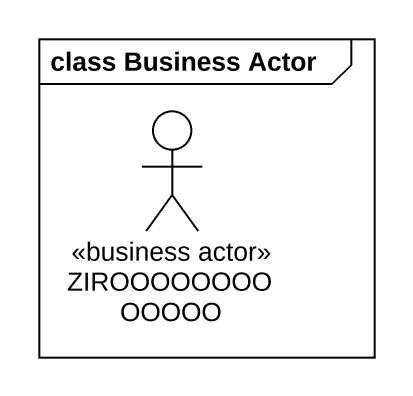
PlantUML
@startuml
mainframe class Business Actor
actor ZIROOOOOOOOOOOOO <<business actor>>
@enduml
